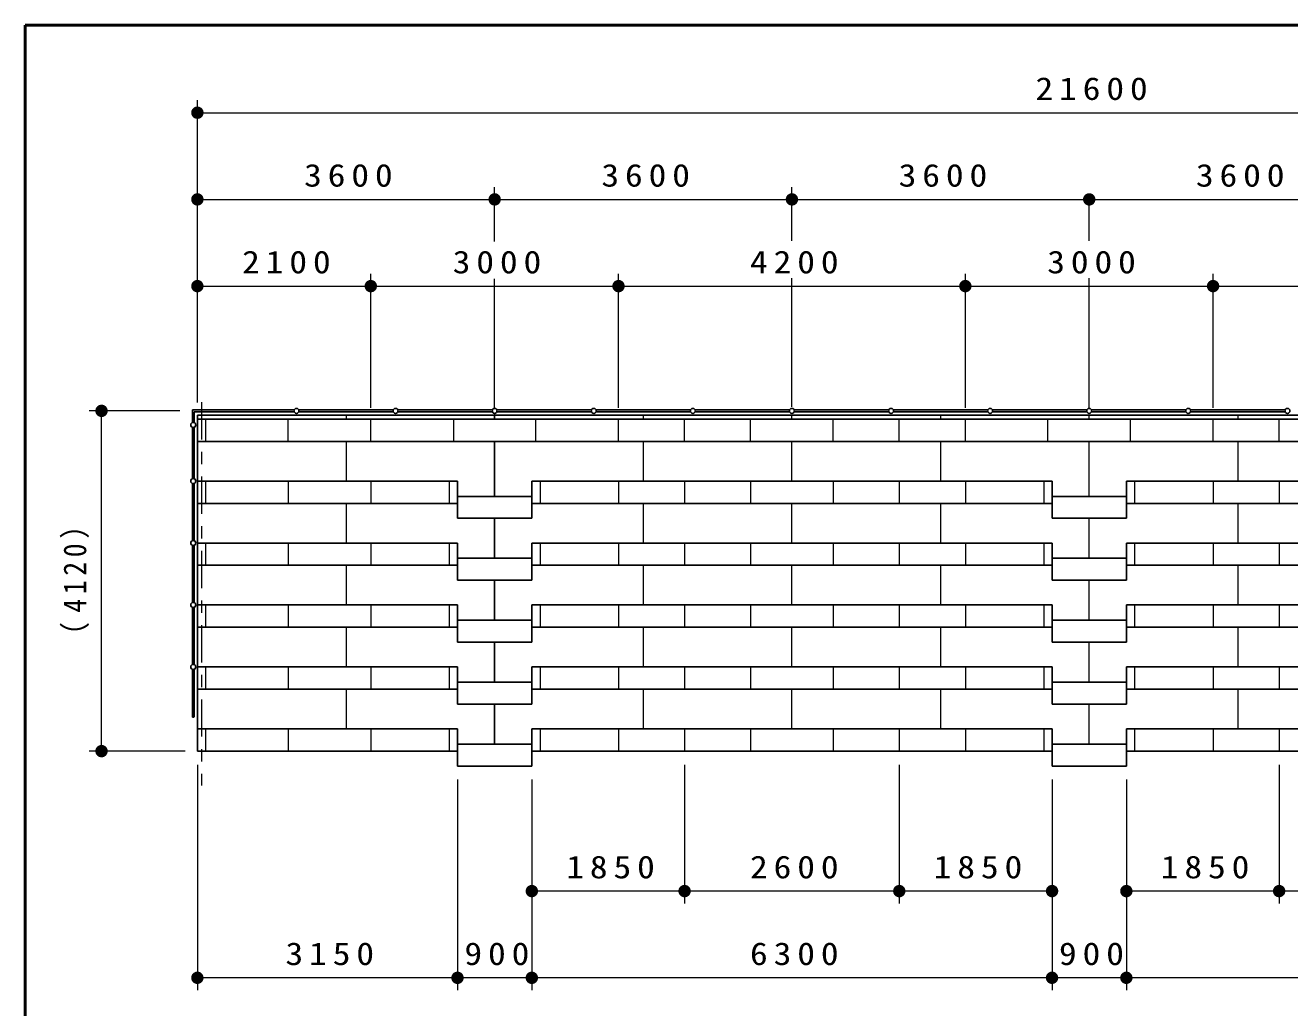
# Model space of a CAD drawing. Units: millimetres on the paper, scale 1:150. Extents: x -365 to 0, y -19 to 257.
# Drawn here: x -365 to -262.9, y 177.7 to 257 of the extents above; entities that cross this region are included whole.
import ezdxf

# ---------------------------------------------------------------- set-up
doc = ezdxf.new("R2010")
doc.units = ezdxf.units.MM
doc.linetypes.add('USER2', pattern=[6, 3, -1, 1, -1])
doc.layers.add('LY_1', color=7, linetype='Continuous', lineweight=25)
doc.layers.add('LY_2', color=7, linetype='Continuous', lineweight=13)
doc.styles.add('ＭＳ ゴシック', font='')
doc.styles.get('ＭＳ ゴシック').set_extended_font_data('MS Gothic')

# ---------------------------------------------------------------- blocks, each defined once
blk = doc.blocks.new('filled_dot')
at = {"color": 0, "linetype": 'Continuous', "lineweight": -2, "const_width": 1.25}
blk.add_lwpolyline([(-0.625, 0, 1), (0.625, 0, 1)], format="xyb", close=True, dxfattribs=at)

msp = doc.modelspace()

# ---------------------------------------------------------------- linework, layer by layer
at = {"layer": 'LY_1', "lineweight": 13}
for p, q in [((-351.106, 226.539), (-351.106, 250.944)), ((-351.106, 249.944), (-207.106, 249.944)), ((-351.106, 226.539), (-351.106, 243.944)), ((-327.106, 239.545), (-327.106, 243.944)), ((-303.106, 239.599), (-303.106, 243.944)), ((-351.106, 242.944), (-327.106, 242.944)), ((-327.106, 242.944), (-303.106, 242.944)), ((-303.106, 242.944), (-279.106, 242.944)), ((-279.106, 239.599), (-279.106, 242.944)), ((-279.106, 242.944), (-255.106, 242.944)), ((-337.106, 226.106), (-337.106, 236.944)), ((-317.106, 226.106), (-317.106, 236.944)), ((-289.106, 226.106), (-289.106, 236.944)), ((-269.106, 226.106), (-269.106, 236.944)), ((-351.106, 235.944), (-337.106, 235.944)), ((-337.106, 235.944), (-317.106, 235.944)), ((-327.106, 226.073), (-327.106, 236.545)), ((-317.106, 235.944), (-289.106, 235.944)), ((-303.106, 226.206), (-303.106, 236.599)), ((-289.106, 235.944), (-269.106, 235.944)), ((-279.106, 226.106), (-279.106, 236.599)), ((-269.106, 235.944), (-241.106, 235.944)), ((-352.511, 225.873), (-359.844, 225.873)), ((-358.844, 198.406), (-358.844, 225.873)), ((-352.106, 198.406), (-359.844, 198.406)), ((-351.106, 197.306), (-351.106, 179.106)), ((-311.773, 197.306), (-311.773, 186.106)), ((-294.44, 197.306), (-294.44, 186.106)), ((-263.773, 197.306), (-263.773, 186.106)), ((-330.106, 196.106), (-330.106, 179.106)), ((-324.106, 196.106), (-324.106, 179.106)), ((-324.106, 196.106), (-324.106, 186.106)), ((-282.106, 196.106), (-282.106, 179.106)), ((-282.106, 196.106), (-282.106, 186.106)), ((-276.106, 196.106), (-276.106, 179.106)), ((-276.106, 196.106), (-276.106, 186.106)), ((-311.773, 187.106), (-324.106, 187.106)), ((-294.44, 187.106), (-311.773, 187.106)), ((-282.106, 187.106), (-294.44, 187.106)), ((-263.773, 187.106), (-276.106, 187.106)), ((-246.44, 187.106), (-263.773, 187.106)), ((-330.106, 180.106), (-351.106, 180.106)), ((-324.106, 180.106), (-330.106, 180.106)), ((-282.106, 180.106), (-324.106, 180.106)), ((-276.106, 180.106), (-282.106, 180.106)), ((-234.106, 180.106), (-276.106, 180.106))]:
    msp.add_line(p, q, dxfattribs=at)
at = {"layer": 'LY_1'}
for p, q in [((-351.511, 225.944), (-351.511, 224.928)), ((-343.295, 225.944), (-351.511, 225.944)), ((-351.369, 225.801), (-351.369, 224.928)), ((-343.295, 225.801), (-351.369, 225.801)), ((-335.294, 225.944), (-342.917, 225.944)), ((-335.294, 225.801), (-342.917, 225.801)), ((-327.294, 225.944), (-334.917, 225.944)), ((-327.294, 225.801), (-334.917, 225.801)), ((-326.919, 225.944), (-319.296, 225.944)), ((-326.919, 225.801), (-319.296, 225.801)), ((-318.919, 225.944), (-311.295, 225.944)), ((-318.919, 225.801), (-311.295, 225.801)), ((-310.918, 225.944), (-303.295, 225.944)), ((-310.918, 225.801), (-303.295, 225.801)), ((-295.295, 225.944), (-302.918, 225.944)), ((-295.295, 225.801), (-302.918, 225.801)), ((-287.294, 225.944), (-294.917, 225.944)), ((-287.294, 225.801), (-294.917, 225.801)), ((-279.294, 225.944), (-286.917, 225.944)), ((-279.294, 225.801), (-286.917, 225.801)), ((-278.919, 225.944), (-271.296, 225.944)), ((-278.919, 225.801), (-271.296, 225.801)), ((-270.919, 225.944), (-263.295, 225.944)), ((-270.919, 225.801), (-263.295, 225.801)), ((-351.106, 225.539), (-327.105, 225.539)), ((-351.106, 225.539), (-351.106, 198.405)), ((-327.105, 225.206), (-351.106, 225.206)), ((-303.106, 225.539), (-327.108, 225.539)), ((-327.108, 225.206), (-303.106, 225.206)), ((-303.106, 225.539), (-279.105, 225.539)), ((-279.105, 225.206), (-303.106, 225.206)), ((-255.106, 225.539), (-279.108, 225.539)), ((-279.108, 225.206), (-255.106, 225.206)), ((-351.511, 224.551), (-351.511, 220.394)), ((-351.369, 224.551), (-351.369, 220.394)), ((-351.106, 223.406), (-327.105, 223.406)), ((-303.106, 223.406), (-327.108, 223.406)), ((-303.106, 223.406), (-279.105, 223.406)), ((-255.106, 223.406), (-279.108, 223.406)), ((-351.511, 220.017), (-351.511, 215.394)), ((-351.369, 220.017), (-351.369, 215.394)), ((-351.106, 220.206), (-330.105, 220.206)), ((-330.105, 220.206), (-330.105, 217.205)), ((-324.107, 220.206), (-324.107, 217.205)), ((-303.106, 220.206), (-324.107, 220.206)), ((-303.106, 220.206), (-282.105, 220.206)), ((-282.105, 220.206), (-282.105, 217.205)), ((-276.107, 220.206), (-276.107, 217.205)), ((-255.106, 220.206), (-276.107, 220.206)), ((-327.105, 218.972), (-330.105, 218.972)), ((-324.107, 218.972), (-327.108, 218.972)), ((-282.105, 218.972), (-279.105, 218.972)), ((-276.107, 218.972), (-279.108, 218.972)), ((-330.105, 218.406), (-351.106, 218.406)), ((-324.107, 218.406), (-303.106, 218.406)), ((-282.105, 218.406), (-303.106, 218.406)), ((-276.107, 218.406), (-255.106, 218.406)), ((-327.105, 217.205), (-330.105, 217.205)), ((-324.107, 217.205), (-327.108, 217.205)), ((-282.105, 217.205), (-279.105, 217.205)), ((-276.107, 217.205), (-279.108, 217.205)), ((-351.511, 215.017), (-351.511, 210.394)), ((-351.369, 215.017), (-351.369, 210.394)), ((-351.106, 215.205), (-330.105, 215.205)), ((-330.105, 215.205), (-330.105, 212.205)), ((-324.107, 215.205), (-324.107, 212.205)), ((-303.106, 215.205), (-324.107, 215.205)), ((-303.106, 215.205), (-282.105, 215.205)), ((-282.105, 215.205), (-282.105, 212.205)), ((-276.107, 215.205), (-276.107, 212.205)), ((-255.106, 215.205), (-276.107, 215.205)), ((-330.105, 213.405), (-351.106, 213.405)), ((-327.105, 213.972), (-330.105, 213.972)), ((-324.107, 213.972), (-327.108, 213.972)), ((-324.107, 213.405), (-303.106, 213.405)), ((-282.105, 213.405), (-303.106, 213.405)), ((-282.105, 213.972), (-279.105, 213.972)), ((-276.107, 213.972), (-279.108, 213.972)), ((-276.107, 213.405), (-255.106, 213.405)), ((-327.105, 212.205), (-330.105, 212.205)), ((-324.107, 212.205), (-327.108, 212.205)), ((-282.105, 212.205), (-279.105, 212.205)), ((-276.107, 212.205), (-279.108, 212.205)), ((-351.511, 210.016), (-351.511, 205.394)), ((-351.369, 210.016), (-351.369, 205.394)), ((-351.106, 210.205), (-330.105, 210.205)), ((-330.105, 210.205), (-330.105, 207.205)), ((-324.107, 210.205), (-324.107, 207.205)), ((-303.106, 210.205), (-324.107, 210.205)), ((-303.106, 210.205), (-282.105, 210.205)), ((-282.105, 210.205), (-282.105, 207.205)), ((-276.107, 210.205), (-276.107, 207.205)), ((-255.106, 210.205), (-276.107, 210.205)), ((-330.105, 208.405), (-351.106, 208.405)), ((-327.105, 208.972), (-330.105, 208.972)), ((-324.107, 208.972), (-327.108, 208.972)), ((-324.107, 208.405), (-303.106, 208.405)), ((-282.105, 208.405), (-303.106, 208.405)), ((-282.105, 208.972), (-279.105, 208.972)), ((-276.107, 208.972), (-279.108, 208.972)), ((-276.107, 208.405), (-255.106, 208.405)), ((-327.105, 207.205), (-330.105, 207.205)), ((-324.107, 207.205), (-327.108, 207.205)), ((-282.105, 207.205), (-279.105, 207.205)), ((-276.107, 207.205), (-279.108, 207.205)), ((-351.106, 205.205), (-330.105, 205.205)), ((-330.105, 205.205), (-330.105, 202.205)), ((-324.107, 205.205), (-324.107, 202.205)), ((-303.106, 205.205), (-324.107, 205.205)), ((-303.106, 205.205), (-282.105, 205.205)), ((-282.105, 205.205), (-282.105, 202.205)), ((-276.107, 205.205), (-276.107, 202.205)), ((-255.106, 205.205), (-276.107, 205.205)), ((-351.511, 205.016), (-351.511, 201.205)), ((-351.369, 205.016), (-351.369, 201.205)), ((-330.105, 203.405), (-351.106, 203.405)), ((-327.105, 203.971), (-330.105, 203.971)), ((-324.107, 203.971), (-327.108, 203.971)), ((-324.107, 203.405), (-303.106, 203.405)), ((-282.105, 203.405), (-303.106, 203.405)), ((-282.105, 203.971), (-279.105, 203.971)), ((-276.107, 203.971), (-279.108, 203.971)), ((-276.107, 203.405), (-255.106, 203.405)), ((-327.105, 202.205), (-330.105, 202.205)), ((-324.107, 202.205), (-327.108, 202.205)), ((-282.105, 202.205), (-279.105, 202.205)), ((-276.107, 202.205), (-279.108, 202.205)), ((-351.106, 200.205), (-330.105, 200.205)), ((-330.105, 200.205), (-330.105, 197.204)), ((-324.107, 200.205), (-324.107, 197.204)), ((-303.106, 200.205), (-324.107, 200.205)), ((-303.106, 200.205), (-282.105, 200.205)), ((-282.105, 200.205), (-282.105, 197.204)), ((-276.107, 200.205), (-276.107, 197.204)), ((-255.106, 200.205), (-276.107, 200.205)), ((-330.105, 198.405), (-351.106, 198.405)), ((-327.105, 198.971), (-330.105, 198.971)), ((-324.107, 198.971), (-327.108, 198.971)), ((-324.107, 198.405), (-303.106, 198.405)), ((-282.105, 198.405), (-303.106, 198.405)), ((-282.105, 198.971), (-279.105, 198.971)), ((-276.107, 198.971), (-279.108, 198.971)), ((-276.107, 198.405), (-255.106, 198.405)), ((-327.105, 197.204), (-330.105, 197.204)), ((-324.107, 197.204), (-327.108, 197.204)), ((-282.105, 197.204), (-279.105, 197.204)), ((-276.107, 197.204), (-279.108, 197.204))]:
    msp.add_line(p, q, dxfattribs=at)
at = {"layer": 'LY_1', "color": 4, "linetype": 'USER2', "lineweight": 13}
msp.add_line((-350.773, 226.573), (-350.773, 195.638), dxfattribs=at)
at = {"layer": 'LY_1', "linetype": 'USER2', "lineweight": 13}
for p, q in [((-350.44, 225.206), (-350.44, 223.406)), ((-343.773, 223.406), (-343.773, 225.206)), ((-337.106, 223.406), (-337.106, 225.206)), ((-330.439, 225.206), (-330.439, 223.406)), ((-323.774, 223.406), (-323.774, 225.206)), ((-317.107, 223.406), (-317.107, 225.206)), ((-311.774, 223.406), (-311.774, 225.206)), ((-306.44, 223.406), (-306.44, 225.206)), ((-299.773, 223.406), (-299.773, 225.206)), ((-294.439, 223.406), (-294.439, 225.206)), ((-289.106, 223.406), (-289.106, 225.206)), ((-282.439, 223.406), (-282.439, 225.206)), ((-275.774, 223.406), (-275.774, 225.206)), ((-269.107, 223.406), (-269.107, 225.206)), ((-263.774, 223.406), (-263.774, 225.206)), ((-350.44, 220.206), (-350.44, 218.406)), ((-343.773, 220.206), (-343.773, 218.406)), ((-337.106, 220.206), (-337.106, 218.406)), ((-330.772, 220.206), (-330.772, 218.406)), ((-323.441, 220.206), (-323.441, 218.406)), ((-317.107, 220.206), (-317.107, 218.406)), ((-311.774, 220.206), (-311.774, 218.406)), ((-306.44, 220.206), (-306.44, 218.406)), ((-299.773, 220.206), (-299.773, 218.406)), ((-294.439, 220.206), (-294.439, 218.406)), ((-289.106, 220.206), (-289.106, 218.406)), ((-282.772, 220.206), (-282.772, 218.406)), ((-275.441, 220.206), (-275.441, 218.406)), ((-269.107, 220.206), (-269.107, 218.406)), ((-263.774, 220.206), (-263.774, 218.406)), ((-350.44, 215.205), (-350.44, 213.405)), ((-343.773, 215.205), (-343.773, 213.405)), ((-337.106, 215.205), (-337.106, 213.405)), ((-330.772, 215.205), (-330.772, 213.405)), ((-323.441, 215.205), (-323.441, 213.405)), ((-317.107, 215.205), (-317.107, 213.405)), ((-311.774, 215.205), (-311.774, 213.405)), ((-306.44, 215.205), (-306.44, 213.405)), ((-299.773, 215.205), (-299.773, 213.405)), ((-294.439, 215.205), (-294.439, 213.405)), ((-289.106, 215.205), (-289.106, 213.405)), ((-282.772, 215.205), (-282.772, 213.405)), ((-275.441, 215.205), (-275.441, 213.405)), ((-269.107, 215.205), (-269.107, 213.405)), ((-263.774, 215.205), (-263.774, 213.405)), ((-350.44, 210.205), (-350.44, 208.405)), ((-343.773, 210.205), (-343.773, 208.405)), ((-337.106, 210.205), (-337.106, 208.405)), ((-330.772, 210.205), (-330.772, 208.405)), ((-323.441, 210.205), (-323.441, 208.405)), ((-317.107, 210.205), (-317.107, 208.405)), ((-311.774, 210.205), (-311.774, 208.405)), ((-306.44, 210.205), (-306.44, 208.405)), ((-299.773, 210.205), (-299.773, 208.405)), ((-294.439, 210.205), (-294.439, 208.405)), ((-289.106, 210.205), (-289.106, 208.405)), ((-282.772, 210.205), (-282.772, 208.405)), ((-275.441, 210.205), (-275.441, 208.405)), ((-269.107, 210.205), (-269.107, 208.405)), ((-263.774, 210.205), (-263.774, 208.405)), ((-350.44, 205.205), (-350.44, 203.405)), ((-343.773, 205.205), (-343.773, 203.405)), ((-337.106, 205.205), (-337.106, 203.405)), ((-330.772, 205.205), (-330.772, 203.405)), ((-323.441, 205.205), (-323.441, 203.405)), ((-317.107, 205.205), (-317.107, 203.405)), ((-311.774, 205.205), (-311.774, 203.405)), ((-306.44, 205.205), (-306.44, 203.405)), ((-299.773, 205.205), (-299.773, 203.405)), ((-294.439, 205.205), (-294.439, 203.405)), ((-289.106, 205.205), (-289.106, 203.405)), ((-282.772, 205.205), (-282.772, 203.405)), ((-275.441, 205.205), (-275.441, 203.405)), ((-269.107, 205.205), (-269.107, 203.405)), ((-263.774, 205.205), (-263.774, 203.405)), ((-350.44, 200.205), (-350.44, 198.405)), ((-343.773, 200.205), (-343.773, 198.405)), ((-337.106, 200.205), (-337.106, 198.405)), ((-330.772, 200.205), (-330.772, 198.405)), ((-323.441, 200.205), (-323.441, 198.405)), ((-317.107, 200.205), (-317.107, 198.405)), ((-311.774, 200.205), (-311.774, 198.405)), ((-306.44, 200.205), (-306.44, 198.405)), ((-299.773, 200.205), (-299.773, 198.405)), ((-294.439, 200.205), (-294.439, 198.405)), ((-289.106, 200.205), (-289.106, 198.405)), ((-282.772, 200.205), (-282.772, 198.405)), ((-275.441, 200.205), (-275.441, 198.405)), ((-269.107, 200.205), (-269.107, 198.405)), ((-263.774, 200.205), (-263.774, 198.405))]:
    msp.add_line(p, q, dxfattribs=at)
at = {"layer": 'LY_1', "color": 1, "lineweight": 13}
for p, q in [((-339.106, 225.539), (-339.106, 225.206)), ((-327.108, 225.206), (-327.108, 225.539)), ((-327.105, 225.206), (-327.105, 225.539)), ((-315.107, 225.539), (-315.107, 225.206)), ((-303.106, 225.206), (-303.106, 225.539)), ((-303.106, 225.206), (-303.106, 225.539)), ((-291.106, 225.539), (-291.106, 225.206)), ((-279.108, 225.206), (-279.108, 225.539)), ((-279.105, 225.206), (-279.105, 225.539)), ((-267.107, 225.539), (-267.107, 225.206)), ((-339.106, 223.406), (-339.106, 220.206)), ((-327.108, 218.972), (-327.108, 223.406)), ((-327.105, 218.972), (-327.105, 223.406)), ((-315.107, 223.406), (-315.107, 220.206)), ((-303.106, 220.206), (-303.106, 223.406)), ((-303.106, 220.206), (-303.106, 223.406)), ((-291.106, 223.406), (-291.106, 220.206)), ((-279.108, 218.972), (-279.108, 223.406)), ((-279.105, 218.972), (-279.105, 223.406)), ((-267.107, 223.406), (-267.107, 220.206)), ((-339.106, 218.406), (-339.106, 215.205)), ((-315.107, 218.406), (-315.107, 215.205)), ((-303.106, 215.205), (-303.106, 218.406)), ((-303.106, 215.205), (-303.106, 218.406)), ((-291.106, 218.406), (-291.106, 215.205)), ((-267.107, 218.406), (-267.107, 215.205)), ((-327.108, 213.972), (-327.108, 217.205)), ((-327.105, 213.972), (-327.105, 217.205)), ((-279.108, 213.972), (-279.108, 217.205)), ((-279.105, 213.972), (-279.105, 217.205)), ((-339.106, 213.405), (-339.106, 210.205)), ((-315.107, 213.405), (-315.107, 210.205)), ((-303.106, 210.205), (-303.106, 213.405)), ((-303.106, 210.205), (-303.106, 213.405)), ((-291.106, 213.405), (-291.106, 210.205)), ((-267.107, 213.405), (-267.107, 210.205)), ((-327.108, 208.972), (-327.108, 212.205)), ((-327.105, 208.972), (-327.105, 212.205)), ((-279.108, 208.972), (-279.108, 212.205)), ((-279.105, 208.972), (-279.105, 212.205)), ((-339.106, 208.405), (-339.106, 205.205)), ((-315.107, 208.405), (-315.107, 205.205)), ((-303.106, 205.205), (-303.106, 208.405)), ((-303.106, 205.205), (-303.106, 208.405)), ((-291.106, 208.405), (-291.106, 205.205)), ((-267.107, 208.405), (-267.107, 205.205)), ((-327.108, 203.971), (-327.108, 207.205)), ((-327.105, 203.971), (-327.105, 207.205)), ((-279.108, 203.971), (-279.108, 207.205)), ((-279.105, 203.971), (-279.105, 207.205)), ((-339.106, 203.405), (-339.106, 200.205)), ((-315.107, 203.405), (-315.107, 200.205)), ((-303.106, 200.205), (-303.106, 203.405)), ((-303.106, 200.205), (-303.106, 203.405)), ((-291.106, 203.405), (-291.106, 200.205)), ((-267.107, 203.405), (-267.107, 200.205)), ((-327.108, 198.971), (-327.108, 202.205)), ((-327.105, 198.971), (-327.105, 202.205)), ((-279.108, 198.971), (-279.108, 202.205)), ((-279.105, 198.971), (-279.105, 202.205))]:
    msp.add_line(p, q, dxfattribs=at)
at = {"layer": 'LY_1'}
for centre in [(-343.106, 225.873), (-335.106, 225.873), (-327.108, 225.873), (-327.105, 225.873), (-319.107, 225.873), (-311.107, 225.873), (-303.106, 225.873), (-303.106, 225.873), (-295.106, 225.873), (-287.106, 225.873), (-279.108, 225.873), (-279.105, 225.873), (-271.107, 225.873), (-263.107, 225.873), (-351.44, 224.739), (-351.44, 220.206), (-351.44, 215.205), (-351.44, 210.205), (-351.44, 205.205)]:
    msp.add_circle(centre, 0.202, dxfattribs=at)
msp.add_arc((-351.44, 201.205), 0.0712, 180, 0.00001, dxfattribs=at)
at = {"layer": 'LY_2', "lineweight": 50}
for p, q in [((-365, 257), (-365, 0)), ((0, 257), (-365, 257))]:
    msp.add_line(p, q, dxfattribs=at)

# ---------------------------------------------------------------- block references
at = {"layer": 'LY_1', "lineweight": 13, "xscale": 0.4, "yscale": 0.4}
for p in [(-351.106, 249.944), (-351.106, 242.944), (-327.106, 242.944), (-303.106, 242.944), (-279.106, 242.944), (-351.106, 235.944), (-337.106, 235.944), (-317.106, 235.944), (-289.106, 235.944), (-269.106, 235.944), (-324.106, 187.106), (-311.773, 187.106), (-294.44, 187.106), (-276.106, 187.106), (-263.773, 187.106), (-351.106, 180.106), (-330.106, 180.106), (-324.106, 180.106), (-282.106, 180.106), (-276.106, 180.106)]:
    msp.add_blockref('filled_dot', p, dxfattribs=at)
for p, rotation in [((-327.106, 242.944), 180), ((-303.106, 242.944), 180), ((-279.106, 242.944), 180), ((-337.106, 235.944), 180), ((-317.106, 235.944), 180), ((-289.106, 235.944), 180), ((-269.106, 235.944), 180), ((-358.844, 225.873), 270), ((-358.844, 198.406), 90), ((-311.773, 187.106), 180), ((-294.44, 187.106), 180), ((-282.106, 187.106), 180), ((-263.773, 187.106), 180), ((-330.106, 180.106), 180), ((-324.106, 180.106), 180), ((-282.106, 180.106), 180), ((-276.106, 180.106), 180)]:
    msp.add_blockref('filled_dot', p, dxfattribs=dict(at, rotation=rotation))

# ---------------------------------------------------------------- texts
at = {"layer": 'LY_1', "char_height": 1.833, "attachment_point": 8, "style": 'ＭＳ ゴシック'}
for s, insert in [('\\T1.33;\\W1.15;21600', (-278.679, 250.944)), ('\\T1.33;\\W1.15;3600', (-338.679, 243.944)), ('\\T1.33;\\W1.15;3600', (-314.679, 243.944)), ('\\T1.33;\\W1.15;3600', (-290.679, 243.944)), ('\\T1.33;\\W1.15;3600', (-266.679, 243.944)), ('\\T1.33;\\W1.15;2100', (-343.685, 236.944)), ('\\T1.33;\\W1.15;3000', (-326.683, 236.944)), ('\\T1.33;\\W1.15;4200', (-302.679, 236.944)), ('\\T1.33;\\W1.15;3000', (-278.683, 236.944)), ('\\T1.33;\\W1.15;1850', (-317.516, 188.106)), ('\\T1.33;\\W1.15;2600', (-302.679, 188.106)), ('\\T1.33;\\W1.15;1850', (-287.85, 188.106)), ('\\T1.33;\\W1.15;1850', (-269.516, 188.106)), ('\\T1.33;\\W1.15;3150', (-340.183, 181.106)), ('\\T1.33;\\W1.15;900', (-326.69, 181.106)), ('\\T1.33;\\W1.15;6300', (-302.679, 181.106)), ('\\T1.33;\\W1.15;900', (-278.69, 181.106))]:
    msp.add_mtext(s, dxfattribs=dict(at, insert=insert))
at = {"layer": 'LY_1', "insert": (-359.844, 212.563), "char_height": 1.833, "attachment_point": 8, "rotation": 90, "style": 'ＭＳ ゴシック'}
msp.add_mtext('\\T1.33;\\W0.9;（4120）', dxfattribs=at)

doc.saveas('drawing.dxf')
